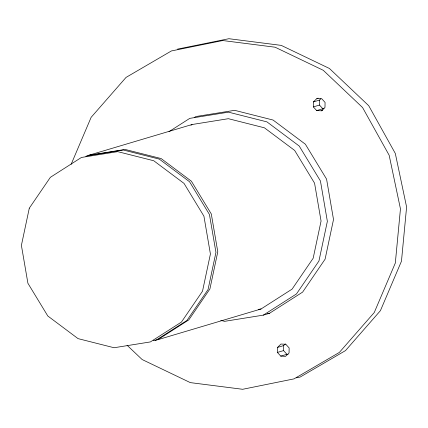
<?xml version="1.0" encoding="UTF-8"?>
<svg xmlns="http://www.w3.org/2000/svg" width="428" height="428" viewBox="0 0 428 428"><rect width="100%" height="100%" fill="white"/><g stroke="black" fill="none" stroke-linecap="round" stroke-linejoin="round"><path stroke-width="0.64" d="M277.414 352.426L277.505 347.429L280.982 344.042L285.808 344.262L289.146 347.953L289.055 352.95L285.578 356.337L280.757 356.117L277.414 352.426L283.561 350.596L286.904 354.282L288.108 354.341M283.561 350.596L283.652 345.594L285.39 343.903M322.733 110.445L321.503 110.809L316.677 110.59L313.339 106.904L313.43 101.901L316.907 98.52L318.138 98.151M324.033 108.814L322.824 108.76L319.486 105.069L319.577 100.072L320.882 98.804M71.128 164.357L91.137 117.326L126.046 77.409L171.398 50.948L222.753 40.542L275.081 47.208L323.258 70.288L362.57 107.53L389.164 155.273L400.453 208.853L395.322 263.033L374.27 312.504L339.361 352.421L294.009 378.882L242.655 389.287L190.326 382.621L142.149 359.541L127.105 345.289M321.503 110.809L324.98 107.428L325.071 102.426L321.733 98.74L316.907 98.52M85.846 156.525L86.954 155.813L123.253 149.998L159.291 159.109L189.551 181.75L209.447 214.498L215.947 252.354L208.056 289.537L186.972 320.422L155.926 340.276L153.283 340.699M87.692 155.974L88.799 155.262L192.076 124.516L228.381 118.695L264.408 127.806L294.673 150.453L314.569 183.195L321.064 221.046L313.173 258.239L292.094 289.119L261.043 308.979L157.766 339.73L155.129 340.153M169.001 131.653L189.775 118.363L228.499 112.163L266.928 121.873L299.209 146.034L320.433 180.958L327.361 221.335L318.946 261.005L296.465 293.94L263.343 315.126L224.614 321.332L220.773 320.358M194.237 117.614L195.922 116.534L234.651 110.328L273.069 120.043L305.362 144.209L326.58 179.129L333.514 219.494L325.093 259.181L302.617 292.11L269.49 313.296L263.343 315.126M190.963 125.222L192.076 124.516M157.766 339.73L188.818 319.871L209.902 288.986L217.788 251.803L211.293 213.946L191.391 181.199L161.137 158.558L125.099 149.447L88.799 155.262M313.43 101.901L319.577 100.072M313.339 106.904L319.486 105.069M316.677 110.59L322.824 108.76M277.505 347.429L283.652 345.594M280.757 356.117L286.904 354.282M177.545 49.118L228.9 38.713L281.228 45.379L329.405 68.459L368.717 105.7L395.312 153.443L406.6 207.024L401.469 261.203L380.417 310.675L345.508 350.591L300.156 377.052L296.256 377.838M258.4 309.401L261.043 308.979M267.516 313.612L269.49 313.296M29.286 208.206L21.4 245.388L27.9 283.24L47.797 315.987L78.051 338.628L114.089 347.739L150.389 341.924L181.44 322.065L202.524 291.179L210.416 253.997L203.915 216.145L184.019 183.398L153.759 160.757L117.721 151.646L81.422 157.461L50.37 177.32L29.286 208.206"/></g></svg>
